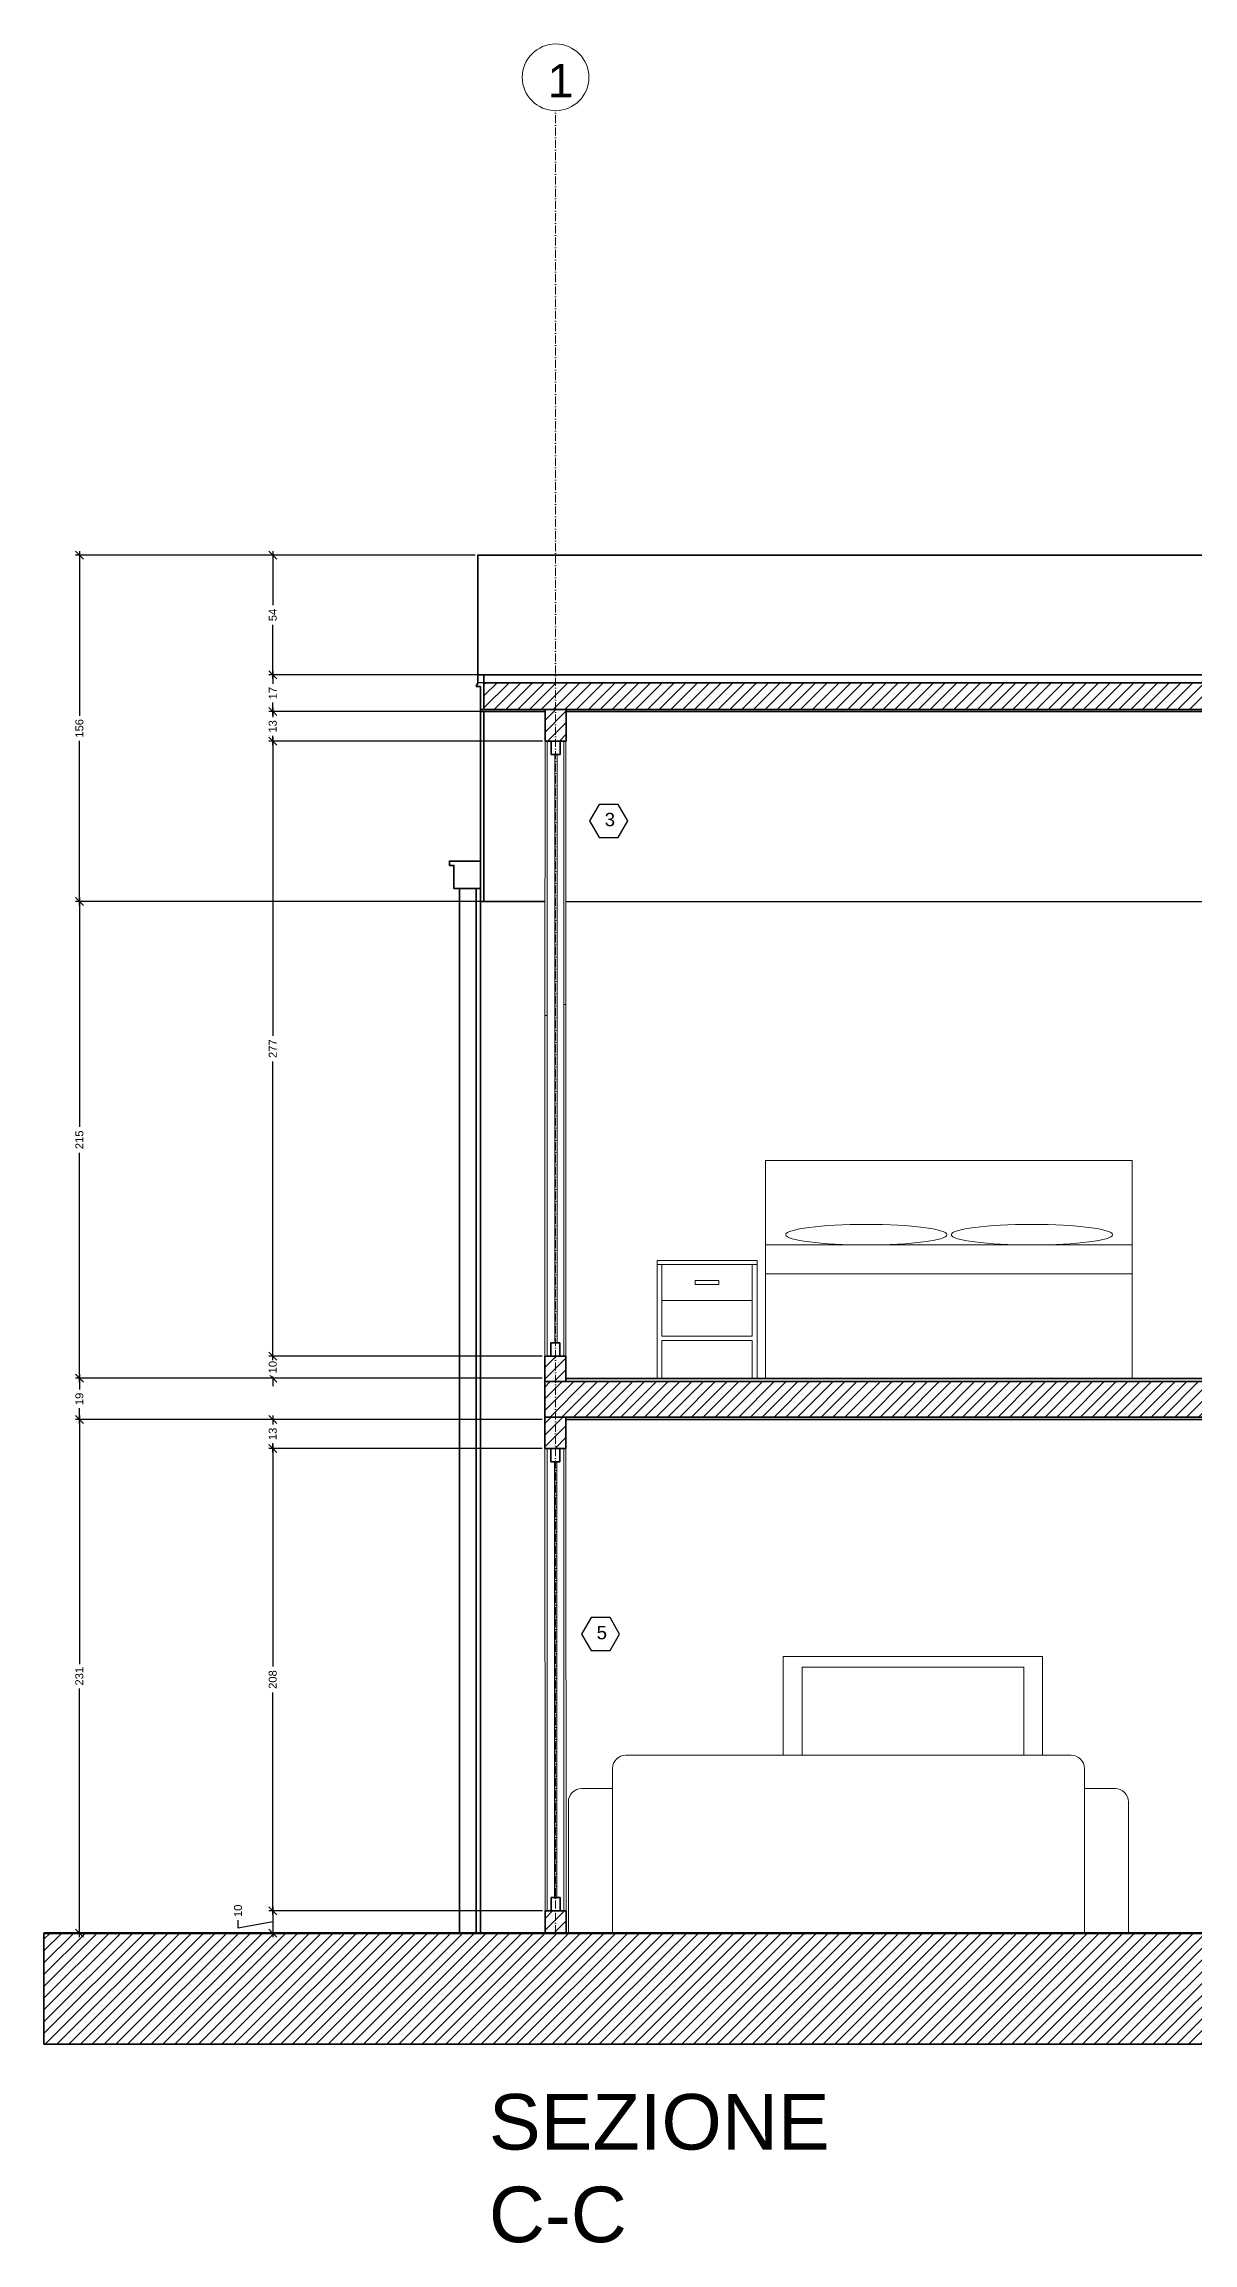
# Model space of a CAD drawing. Header units: inches. Extents: x 1080 to 7442, y 249 to 3242.
# Drawn here: x 3697 to 4214, y 255 to 1244 of the extents above; entities that cross this region are included whole.
import ezdxf

# ---------------------------------------------------------------- set-up
doc = ezdxf.new("R2010")
doc.units = ezdxf.units.IN
doc.header["$MEASUREMENT"] = 0
doc.linetypes.add('ACAD_ISO10W100', pattern=[18, 12, -3, 0, -3])
for name, color, linetype, lineweight in [('ARREDI', 8, 'Continuous', 18), ('CAMPITURE', 7, 'Continuous', 25), ('INFISSI', 130, 'Continuous', 13), ('NUMERAZIONE', 30, 'Continuous', 25), ('quote nuove', 253, 'Continuous', 18), ('STRUTTURA', 7, 'Continuous', 35)]:
    doc.layers.add(name, color=color, linetype=linetype, lineweight=lineweight)
doc.styles.add('ARIAL', font='Arial.ttf')
doc.styles.get("Standard").update_dxf_attribs({"font": 'Arial.ttf'})
doc.dimstyles.new('TICK_36', dxfattribs={"dimtxt": 3.6, "dimasz": 3.6, "dimexe": 1.8, "dimexo": 1.2, "dimgap": 1.8, "dimtad": 0, "dimdec": 0, "dimzin": 0, "dimdsep": 46, "dimtxsty": 'ARIAL', "dimblk": 'OBLIQUE', "dimcen": 1.8, "dimdle": 1.8, "dimclrd": 256, "dimclrt": 256, "dimadec": 0, "dimazin": 0, "dimtfac": 1, "dimtdec": 0, "dimtmove": 1, "dimatfit": 3, "dimldrblk": 'OPEN90', "dimfxl": 1, "dimtfill": 1, "dimtolj": 1, "dimtzin": 0, "dimarcsym": 0})
pattern_1 = [(45, (829.7643, -1404.7164), (-2.6516504, 2.6516504), [])]

# ---------------------------------------------------------------- blocks, each defined once
blk = doc.blocks.new('_Oblique')
at = {"color": 0, "linetype": 'ByBlock', "lineweight": -2}
blk.add_line((-0.5, -0.5), (0.5, 0.5), dxfattribs=at)
blk = doc.blocks.new('*D87')
at = {"layer": 'quote nuove', "lineweight": -2, "transparency": 16777216}
for p, q in [((3800.1, 406.01), (3800.1, 392.41)), ((3784.49, 396.4), (3784.49, 400)), ((3800.1, 399.21), (3784.49, 396.4))]:
    blk.add_line(p, q, dxfattribs=at)
at = {"layer": 'quote nuove', "color": 0, "lineweight": -2, "transparency": 16777216}
for p, q in [((3921.41, 404.21), (3798.3, 404.21)), ((3921.41, 394.21), (3798.3, 394.21))]:
    blk.add_line(p, q, dxfattribs=at)
at = {"layer": 'quote nuove', "lineweight": -2, "transparency": 16777216, "xscale": 3.6, "yscale": 3.6, "zscale": 3.6}
for p, rotation in [((3800.1, 404.21), 90), ((3800.1, 394.21), 270)]:
    blk.add_blockref('_Oblique', p, dxfattribs=dict(at, rotation=rotation))
at = {"layer": 'quote nuove', "transparency": 16777216, "insert": (3784.49, 404.2), "char_height": 3.6, "attachment_point": 5, "rotation": 90, "style": 'ARIAL', "bg_fill": 3, "box_fill_scale": 1.25, "bg_fill_color": 256, "bg_fill_true_color": 13158600, "bg_fill_transparency": 0}
blk.add_mtext('\\A1;10', dxfattribs=at)
blk = doc.blocks.new('_Open90')
at = {"color": 0, "linetype": 'ByBlock', "lineweight": -2}
for p, q in [((0, 0), (-1, 0)), ((-0.5, 0.5), (0, 0)), ((0, 0), (-0.5, -0.5))]:
    blk.add_line(p, q, dxfattribs=at)
blk = doc.blocks.new('*D88')
at = {"layer": 'quote nuove', "lineweight": -2, "transparency": 16777216}
for p, q in [((3800.1, 614.01), (3800.1, 514.03)), ((3800.1, 402.41), (3800.1, 502.38))]:
    blk.add_line(p, q, dxfattribs=at)
at = {"layer": 'quote nuove', "color": 0, "lineweight": -2, "transparency": 16777216}
for p, q in [((3921.31, 612.21), (3798.3, 612.21)), ((3921.41, 404.21), (3798.3, 404.21))]:
    blk.add_line(p, q, dxfattribs=at)
at = {"layer": 'quote nuove', "lineweight": -2, "transparency": 16777216, "xscale": 3.6, "yscale": 3.6, "zscale": 3.6}
for p, rotation in [((3800.1, 612.21), 90), ((3800.1, 404.21), 270)]:
    blk.add_blockref('_Oblique', p, dxfattribs=dict(at, rotation=rotation))
at = {"layer": 'quote nuove', "transparency": 16777216, "insert": (3800.1, 508.21), "char_height": 3.6, "attachment_point": 5, "rotation": 90, "style": 'ARIAL', "bg_fill": 3, "box_fill_scale": 1.25, "bg_fill_color": 256, "bg_fill_true_color": 13158600, "bg_fill_transparency": 0}
blk.add_mtext('\\A1;208', dxfattribs=at)
blk = doc.blocks.new('*D67')
at = {"layer": 'quote nuove', "color": 0, "lineweight": -2, "transparency": 16777216}
for p, q in [((3921.31, 625.21), (3798.3, 625.21)), ((3921.31, 612.21), (3798.3, 612.21))]:
    blk.add_line(p, q, dxfattribs=at)
at = {"layer": 'quote nuove', "lineweight": -2, "transparency": 16777216}
for p, q in [((3800.1, 627.01), (3800.1, 622.91)), ((3800.1, 610.41), (3800.1, 614.5))]:
    blk.add_line(p, q, dxfattribs=at)
at = {"layer": 'quote nuove', "lineweight": -2, "transparency": 16777216, "xscale": 3.6, "yscale": 3.6, "zscale": 3.6}
for p, rotation in [((3800.1, 625.21), 90), ((3800.1, 612.21), 270)]:
    blk.add_blockref('_Oblique', p, dxfattribs=dict(at, rotation=rotation))
at = {"layer": 'quote nuove', "transparency": 16777216, "insert": (3800.1, 618.71), "char_height": 3.6, "attachment_point": 5, "rotation": 90, "style": 'ARIAL', "bg_fill": 3, "box_fill_scale": 1.25, "bg_fill_color": 256, "bg_fill_true_color": 13158600, "bg_fill_transparency": 0}
blk.add_mtext('\\A1;13', dxfattribs=at)
blk = doc.blocks.new('*D68')
at = {"layer": 'quote nuove', "color": 0, "lineweight": -2, "transparency": 16777216}
for p, q in [((3921.31, 653.71), (3798.3, 653.71)), ((3921.31, 643.71), (3798.3, 643.71))]:
    blk.add_line(p, q, dxfattribs=at)
at = {"layer": 'quote nuove', "lineweight": -2, "transparency": 16777216}
for p, q in [((3800.1, 653.71), (3800.1, 657.31)), ((3800.1, 653.71), (3800.1, 652.91)), ((3800.1, 643.71), (3800.1, 644.5)), ((3800.1, 643.71), (3800.1, 640.11))]:
    blk.add_line(p, q, dxfattribs=at)
at = {"layer": 'quote nuove', "lineweight": -2, "transparency": 16777216, "xscale": 3.6, "yscale": 3.6, "zscale": 3.6}
for p, rotation in [((3800.1, 653.71), 270), ((3800.1, 643.71), 90)]:
    blk.add_blockref('_Oblique', p, dxfattribs=dict(at, rotation=rotation))
at = {"layer": 'quote nuove', "transparency": 16777216, "insert": (3800.1, 648.71), "char_height": 3.6, "attachment_point": 5, "rotation": 90, "style": 'ARIAL', "bg_fill": 3, "box_fill_scale": 1.25, "bg_fill_color": 256, "bg_fill_true_color": 13158600, "bg_fill_transparency": 0}
blk.add_mtext('\\A1;10', dxfattribs=at)
blk = doc.blocks.new('*D89')
at = {"layer": 'quote nuove', "color": 0, "lineweight": -2, "transparency": 16777216}
for p, q in [((3921.31, 625.21), (3711.3, 625.21)), ((3921.41, 394.21), (3711.3, 394.21))]:
    blk.add_line(p, q, dxfattribs=at)
at = {"layer": 'quote nuove', "lineweight": -2, "transparency": 16777216}
for p, q in [((3713.1, 627.01), (3713.1, 515.19)), ((3713.1, 392.41), (3713.1, 504.22))]:
    blk.add_line(p, q, dxfattribs=at)
at = {"layer": 'quote nuove', "lineweight": -2, "transparency": 16777216, "xscale": 3.6, "yscale": 3.6, "zscale": 3.6}
for p, rotation in [((3713.1, 625.21), 90), ((3713.1, 394.21), 270)]:
    blk.add_blockref('_Oblique', p, dxfattribs=dict(at, rotation=rotation))
at = {"layer": 'quote nuove', "transparency": 16777216, "insert": (3713.1, 509.71), "char_height": 3.6, "attachment_point": 5, "rotation": 90, "style": 'ARIAL', "bg_fill": 3, "box_fill_scale": 1.25, "bg_fill_color": 256, "bg_fill_true_color": 13158600, "bg_fill_transparency": 0}
blk.add_mtext('\\A1;231', dxfattribs=at)
blk = doc.blocks.new('*D69')
at = {"layer": 'quote nuove', "color": 0, "lineweight": -2, "transparency": 16777216}
for p, q in [((3921.31, 643.71), (3711.3, 643.71)), ((3921.31, 625.21), (3711.3, 625.21))]:
    blk.add_line(p, q, dxfattribs=at)
at = {"layer": 'quote nuove', "lineweight": -2, "transparency": 16777216}
for p, q in [((3713.1, 645.51), (3713.1, 638.66)), ((3713.1, 623.41), (3713.1, 630.25))]:
    blk.add_line(p, q, dxfattribs=at)
at = {"layer": 'quote nuove', "lineweight": -2, "transparency": 16777216, "xscale": 3.6, "yscale": 3.6, "zscale": 3.6}
for p, rotation in [((3713.1, 643.71), 90), ((3713.1, 625.21), 270)]:
    blk.add_blockref('_Oblique', p, dxfattribs=dict(at, rotation=rotation))
at = {"layer": 'quote nuove', "transparency": 16777216, "insert": (3713.1, 634.46), "char_height": 3.6, "attachment_point": 5, "rotation": 90, "style": 'ARIAL', "bg_fill": 3, "box_fill_scale": 1.25, "bg_fill_color": 256, "bg_fill_true_color": 13158600, "bg_fill_transparency": 0}
blk.add_mtext('\\A1;19', dxfattribs=at)
blk = doc.blocks.new('*D90')
at = {"layer": 'quote nuove', "color": 0, "lineweight": -2, "transparency": 16777216}
for p, q in [((3921.4, 930.27), (3798.3, 930.27)), ((3921.31, 653.71), (3798.3, 653.71))]:
    blk.add_line(p, q, dxfattribs=at)
at = {"layer": 'quote nuove', "lineweight": -2, "transparency": 16777216}
for p, q in [((3800.1, 932.07), (3800.1, 797.82)), ((3800.1, 651.91), (3800.1, 786.16))]:
    blk.add_line(p, q, dxfattribs=at)
at = {"layer": 'quote nuove', "lineweight": -2, "transparency": 16777216, "xscale": 3.6, "yscale": 3.6, "zscale": 3.6}
for p, rotation in [((3800.1, 930.27), 90), ((3800.1, 653.71), 270)]:
    blk.add_blockref('_Oblique', p, dxfattribs=dict(at, rotation=rotation))
at = {"layer": 'quote nuove', "transparency": 16777216, "insert": (3800.1, 791.99), "char_height": 3.6, "attachment_point": 5, "rotation": 90, "style": 'ARIAL', "bg_fill": 3, "box_fill_scale": 1.25, "bg_fill_color": 256, "bg_fill_true_color": 13158600, "bg_fill_transparency": 0}
blk.add_mtext('\\A1;277', dxfattribs=at)
blk = doc.blocks.new('*D91')
at = {"layer": 'quote nuove', "color": 0, "lineweight": -2, "transparency": 16777216}
for p, q in [((3921.4, 943.61), (3798.3, 943.61)), ((3921.4, 930.27), (3798.3, 930.27))]:
    blk.add_line(p, q, dxfattribs=at)
at = {"layer": 'quote nuove', "lineweight": -2, "transparency": 16777216}
for p, q in [((3800.1, 945.41), (3800.1, 941.15)), ((3800.1, 928.47), (3800.1, 932.74))]:
    blk.add_line(p, q, dxfattribs=at)
at = {"layer": 'quote nuove', "lineweight": -2, "transparency": 16777216, "xscale": 3.6, "yscale": 3.6, "zscale": 3.6}
for p, rotation in [((3800.1, 943.61), 90), ((3800.1, 930.27), 270)]:
    blk.add_blockref('_Oblique', p, dxfattribs=dict(at, rotation=rotation))
at = {"layer": 'quote nuove', "transparency": 16777216, "insert": (3800.1, 936.94), "char_height": 3.6, "attachment_point": 5, "rotation": 90, "style": 'ARIAL', "bg_fill": 3, "box_fill_scale": 1.25, "bg_fill_color": 256, "bg_fill_true_color": 13158600, "bg_fill_transparency": 0}
blk.add_mtext('\\A1;13', dxfattribs=at)
blk = doc.blocks.new('*D92')
at = {"layer": 'quote nuove', "color": 0, "lineweight": -2, "transparency": 16777216}
for p, q in [((3921.25, 858.25), (3711.3, 858.25)), ((3921.31, 643.71), (3711.3, 643.71))]:
    blk.add_line(p, q, dxfattribs=at)
at = {"layer": 'quote nuove', "lineweight": -2, "transparency": 16777216}
for p, q in [((3713.1, 860.05), (3713.1, 756.8)), ((3713.1, 641.91), (3713.1, 745.15))]:
    blk.add_line(p, q, dxfattribs=at)
at = {"layer": 'quote nuove', "lineweight": -2, "transparency": 16777216, "xscale": 3.6, "yscale": 3.6, "zscale": 3.6}
for p, rotation in [((3713.1, 858.25), 90), ((3713.1, 643.71), 270)]:
    blk.add_blockref('_Oblique', p, dxfattribs=dict(at, rotation=rotation))
at = {"layer": 'quote nuove', "transparency": 16777216, "insert": (3713.1, 750.98), "char_height": 3.6, "attachment_point": 5, "rotation": 90, "style": 'ARIAL', "bg_fill": 3, "box_fill_scale": 1.25, "bg_fill_color": 256, "bg_fill_true_color": 13158600, "bg_fill_transparency": 0}
blk.add_mtext('\\A1;215', dxfattribs=at)
blk = doc.blocks.new('*D93')
at = {"layer": 'quote nuove', "color": 0, "lineweight": -2, "transparency": 16777216}
for p, q in [((3891.16, 1013.9), (3711.3, 1013.9)), ((3891.16, 858.25), (3711.3, 858.25))]:
    blk.add_line(p, q, dxfattribs=at)
at = {"layer": 'quote nuove', "lineweight": -2, "transparency": 16777216}
for p, q in [((3713.1, 1015.7), (3713.1, 941.68)), ((3713.1, 856.45), (3713.1, 930.47))]:
    blk.add_line(p, q, dxfattribs=at)
at = {"layer": 'quote nuove', "lineweight": -2, "transparency": 16777216, "xscale": 3.6, "yscale": 3.6, "zscale": 3.6}
for p, rotation in [((3713.1, 1013.9), 90), ((3713.1, 858.25), 270)]:
    blk.add_blockref('_Oblique', p, dxfattribs=dict(at, rotation=rotation))
at = {"layer": 'quote nuove', "transparency": 16777216, "insert": (3713.1, 936.07), "char_height": 3.6, "attachment_point": 5, "rotation": 90, "style": 'ARIAL', "bg_fill": 3, "box_fill_scale": 1.25, "bg_fill_color": 256, "bg_fill_true_color": 13158600, "bg_fill_transparency": 0}
blk.add_mtext('\\A1;156', dxfattribs=at)
blk = doc.blocks.new('*D94')
at = {"layer": 'quote nuove', "color": 0, "lineweight": -2, "transparency": 16777216}
for p, q in [((3893.91, 960.21), (3798.3, 960.21)), ((3893.91, 943.61), (3798.3, 943.61))]:
    blk.add_line(p, q, dxfattribs=at)
at = {"layer": 'quote nuove', "lineweight": -2, "transparency": 16777216}
for p, q in [((3800.1, 962.01), (3800.1, 956.12)), ((3800.1, 941.81), (3800.1, 947.71))]:
    blk.add_line(p, q, dxfattribs=at)
at = {"layer": 'quote nuove', "lineweight": -2, "transparency": 16777216, "xscale": 3.6, "yscale": 3.6, "zscale": 3.6}
for p, rotation in [((3800.1, 960.21), 90), ((3800.1, 943.61), 270)]:
    blk.add_blockref('_Oblique', p, dxfattribs=dict(at, rotation=rotation))
at = {"layer": 'quote nuove', "transparency": 16777216, "insert": (3800.1, 951.91), "char_height": 3.6, "attachment_point": 5, "rotation": 90, "style": 'ARIAL', "bg_fill": 3, "box_fill_scale": 1.25, "bg_fill_color": 256, "bg_fill_true_color": 13158600, "bg_fill_transparency": 0}
blk.add_mtext('\\A1;17', dxfattribs=at)
blk = doc.blocks.new('*D95')
at = {"layer": 'quote nuove', "color": 0, "lineweight": -2, "transparency": 16777216}
for p, q in [((3891.16, 1013.9), (3798.3, 1013.9)), ((3891.16, 960.21), (3798.3, 960.21))]:
    blk.add_line(p, q, dxfattribs=at)
at = {"layer": 'quote nuove', "lineweight": -2, "transparency": 16777216}
for p, q in [((3800.1, 1015.7), (3800.1, 991.41)), ((3800.1, 958.41), (3800.1, 982.7))]:
    blk.add_line(p, q, dxfattribs=at)
at = {"layer": 'quote nuove', "lineweight": -2, "transparency": 16777216, "xscale": 3.6, "yscale": 3.6, "zscale": 3.6}
for p, rotation in [((3800.1, 1013.9), 90), ((3800.1, 960.21), 270)]:
    blk.add_blockref('_Oblique', p, dxfattribs=dict(at, rotation=rotation))
at = {"layer": 'quote nuove', "transparency": 16777216, "insert": (3800.1, 987.06), "char_height": 3.6, "attachment_point": 5, "rotation": 90, "style": 'ARIAL', "bg_fill": 3, "box_fill_scale": 1.25, "bg_fill_color": 256, "bg_fill_true_color": 13158600, "bg_fill_transparency": 0}
blk.add_mtext('\\A1;54', dxfattribs=at)

msp = doc.modelspace()

# ---------------------------------------------------------------- hatches: boundary and pattern name
at = {"layer": 'CAMPITURE'}
h = msp.add_hatch(dxfattribs=at)
h.set_pattern_fill('ANSI31', color=0, scale=30)
h.set_pattern_definition([(45, (5037.572, -1412.3828), (-2.6516504, 2.6516504), [])])
h.paths.add_polyline_path([(3895.11, 956.61), (3895.12, 944.61), (4651.81, 944.61), (4651.81, 956.61)])
h = msp.add_hatch(dxfattribs=at)
h.set_pattern_fill('ANSI31', color=0, scale=30)
h.set_pattern_definition([(45, (-416.181, 7.6664), (-2.6516504, 2.6516504), [])])
h.paths.add_polyline_path([(4624.41, 944.61), (4614.91, 944.61), (4614.91, 930.27), (4624.41, 930.27)])
h.paths.add_polyline_path([(3932.01, 626.21), (3922.51, 626.21), (3922.51, 612.21), (3932.01, 612.21)])
h.paths.add_polyline_path([(3932.11, 404.21), (3922.61, 404.21), (3922.61, 394.21), (3932.11, 394.21)])
h = msp.add_hatch(dxfattribs=at)
h.set_pattern_fill('ANSI31', color=256, scale=30)
h.set_pattern_definition([(45, (829.7644, -1453.0727), (-2.6516504, 2.6516504), [])])
h.paths.add_polyline_path([(3922.6, 930.27), (3932.01, 930.27), (3932.01, 944.61), (3922.6, 944.61)])
h = msp.add_hatch(dxfattribs=at)
h.set_pattern_fill('ANSI31', color=0, scale=30)
h.set_pattern_definition(pattern_1)
h.paths.add_polyline_path([(3932.01, 653.71), (3922.51, 653.71), (3922.51, 642.21), (3932.01, 642.21)])
h = msp.add_hatch(dxfattribs=at)
h.set_pattern_fill('ANSI31', color=0, scale=30)
h.paths.add_polyline_path([(4624.41, 642.21), (3922.51, 642.21), (3922.51, 626.21), (4624.41, 626.21)])
at = {"layer": 'INFISSI'}
h = msp.add_hatch(color=4, dxfattribs=at)
h.dxf.hatch_style = 1
h.paths.add_polyline_path([(3927.91, 606.21), (3926.91, 606.21), (3926.91, 410.21), (3927.91, 410.21)])

# ---------------------------------------------------------------- linework, layer by layer
msp.add_line((3895.11, 956.61), (3892.36, 956.61))
at = {"layer": 'ARREDI'}
for p, q in [((4021.72, 643.71), (4021.72, 741.71)), ((4186.72, 741.71), (4021.72, 741.71)), ((4186.72, 643.71), (4186.72, 741.71)), ((4021.72, 690.71), (4021.72, 703.71)), ((4021.72, 703.71), (4186.72, 703.71)), ((4186.72, 703.71), (4186.72, 690.71)), ((4186.72, 703.71), (4186.72, 643.71)), ((3972.98, 643.71), (3972.98, 696.71)), ((3972.98, 696.71), (4017.98, 696.71)), ((4021.72, 696.71), (4021.72, 643.71)), ((4021.72, 643.71), (4021.72, 690.71)), ((4021.72, 690.71), (4186.72, 690.71)), ((4186.72, 690.71), (4186.72, 643.71)), ((4186.72, 643.71), (4021.72, 643.71)), ((4029.77, 518.65), (4146.46, 518.65)), ((4029.77, 474.21), (4029.77, 518.65)), ((4146.46, 518.65), (4146.46, 474.21)), ((4038.22, 513.83), (4138.01, 513.83)), ((4038.22, 474.21), (4038.22, 513.83)), ((4138.01, 513.83), (4138.01, 474.21)), ((3952.94, 459.21), (3952.94, 468.21)), ((4159.28, 474.21), (3958.94, 474.21)), ((4165.28, 459.21), (4165.28, 468.21))]:
    msp.add_line(p, q, dxfattribs=at)
for points in [[(3972.98, 696.71), (4017.98, 696.71), (4017.98, 694.88), (3972.98, 694.88)], [(3975.13, 694.88), (4015.83, 694.88), (4015.83, 678.69), (3975.13, 678.69)], [(3990.18, 687.71), (4000.78, 687.71), (4000.78, 685.86), (3990.18, 685.86)]]:
    msp.add_lwpolyline(points, close=True, dxfattribs=at)
for points in [[(3975.1, 660.78), (3975.1, 643.71), (3972.98, 643.71), (3972.98, 694.88), (3975.1, 694.88), (3975.1, 662.61)], [(4015.83, 662.61), (4015.83, 694.88), (4017.98, 694.88), (4017.98, 643.71), (4015.83, 643.71), (4015.83, 660.78)], [(3972.98, 660.78), (3972.98, 662.61)], [(3975.1, 662.61), (4015.83, 662.61)], [(4015.83, 660.78), (3975.1, 660.78)]]:
    msp.add_lwpolyline(points, dxfattribs=at)
msp.add_lwpolyline([(3933.11, 394.21), (3952.94, 394.21), (3952.94, 459.21), (3939.11, 459.21, 0.414214), (3933.11, 453.21), (3933.11, 394.21)], format="xyb", dxfattribs=at)
msp.add_lwpolyline([(4165.28, 394.21), (4185.11, 394.21), (4185.11, 453.21, 0.414214), (4179.11, 459.21), (4165.28, 459.21)], format="xyb", close=True, dxfattribs=at)
for centre, start, end in [((3958.94, 468.21), 90, 180), ((4159.28, 468.21), 0, 90)]:
    msp.add_arc(centre, 6, start, end, dxfattribs=at)
for centre in [(4067.15, 708.32), (4141.61, 708.32)]:
    msp.add_ellipse(centre, major_axis=(36.26, 0), ratio=0.127172, dxfattribs=at)
at = {"layer": 'INFISSI'}
for p, q in [((3931.01, 653.71), (3931.01, 930.27)), ((3927.01, 659.71), (3927.01, 924.27)), ((3928.01, 659.71), (3928.01, 924.27)), ((3932.01, 643.71), (3932.01, 860.21)), ((3923.61, 404.21), (3923.51, 612.21)), ((3926.91, 410.21), (3926.91, 606.21)), ((3927.91, 410.21), (3927.91, 606.21))]:
    msp.add_line(p, q, dxfattribs=at)
for points in [[(3923.51, 806.85), (3922.51, 806.85), (3922.6, 930.27)], [(3923.51, 811.85), (3923.51, 930.27)], [(3931.01, 811.85), (3932.01, 811.85), (3932.01, 930.27)], [(3923.51, 653.71), (3923.51, 860.21)], [(3922.61, 404.21), (3922.61, 404.21), (3922.51, 627.87)], [(3931.11, 404.21), (3931.11, 612.21)], [(3932.01, 612.21), (3932.11, 404.21)]]:
    msp.add_lwpolyline(points, dxfattribs=at)
msp.add_lwpolyline([(3926.91, 606.21), (3927.91, 606.21), (3927.91, 410.21), (3926.91, 410.21)], close=True, dxfattribs=at)
at = {"layer": 'NUMERAZIONE'}
for points in [[(3959.77, 894.43), (3955.49, 901.83), (3946.94, 901.83), (3942.67, 894.43), (3946.94, 887.02), (3955.49, 887.02)], [(3956.13, 528.67), (3951.86, 536.08), (3943.31, 536.08), (3939.03, 528.67), (3943.31, 521.27), (3951.86, 521.27)]]:
    msp.add_lwpolyline(points, close=True, dxfattribs=at)
at = {"layer": 'quote nuove', "color": 253, "lineweight": 0}
msp.add_circle((3927.36, 1228.9), 15, dxfattribs=at)
at = {"layer": 'STRUTTURA'}
for p, q in [((3892.36, 962.39), (3892.36, 956.61)), ((3895.12, 944.61), (3895.11, 960.21)), ((3892.36, 956.61), (3891.61, 954.89)), ((3891.61, 954.89), (3893.61, 954.89)), ((3893.61, 943.11), (3893.61, 954.89)), ((3922.51, 944.61), (3893.61, 944.61)), ((3922.6, 943.61), (3893.61, 943.61)), ((3930.01, 944.61), (3922.51, 944.61)), ((3922.51, 944.61), (4271.21, 944.61)), ((3932.03, 943.61), (4211.13, 943.61)), ((4211.13, 943.61), (4282.54, 943.61)), ((3932.03, 930.27), (3922.6, 930.27)), ((3925.35, 930.27), (3929.35, 930.27)), ((3925.35, 924.27), (3925.35, 930.27)), ((3929.35, 930.27), (3929.35, 924.27)), ((3925.35, 924.27), (3929.35, 924.27)), ((3893.61, 858.53), (3893.61, 394.21)), ((3922.55, 858.25), (3893.61, 858.24)), ((3932.01, 858.24), (4329.81, 857.95)), ((3932.01, 653.71), (3922.51, 653.71)), ((3922.51, 653.71), (3922.51, 642.21)), ((3925.26, 659.71), (3929.26, 659.71)), ((3925.26, 653.71), (3925.26, 659.71)), ((3925.26, 653.71), (3929.26, 653.71)), ((3926.76, 659.71), (3927.26, 659.71)), ((3927.01, 659.71), (3928.01, 659.71)), ((3927.26, 659.71), (3927.76, 659.71)), ((3929.26, 659.71), (3929.26, 653.71)), ((3932.01, 643.71), (3932.01, 653.71)), ((3922.51, 612.21), (3922.51, 625.21)), ((3932.01, 625.21), (3932.01, 612.21)), ((3932.01, 612.21), (3922.51, 612.21)), ((3925.26, 612.21), (3929.26, 612.21)), ((3925.26, 606.21), (3925.26, 612.21)), ((3925.26, 606.21), (3929.26, 606.21)), ((3929.26, 612.21), (3929.26, 606.21)), ((3925.36, 410.21), (3929.36, 410.21)), ((3925.36, 404.21), (3925.36, 410.21)), ((3926.86, 410.21), (3927.36, 410.21)), ((3927.11, 410.21), (3928.11, 410.21)), ((3927.36, 410.21), (3927.86, 410.21)), ((3929.36, 410.21), (3929.36, 404.21)), ((3932.11, 404.21), (3922.61, 404.21)), ((3922.61, 404.21), (3922.61, 394.21)), ((3925.36, 404.21), (3929.36, 404.21)), ((3932.11, 394.21), (3932.11, 404.21)), ((3922.61, 394.21), (3932.11, 394.21)), ((3924.61, 394.21), (4624.31, 394.21)), ((3933.11, 394.21), (4185.11, 394.21))]:
    msp.add_line(p, q, dxfattribs=at)
at = {"layer": 'STRUTTURA', "lineweight": 100}
for p, q in [((3697.17, 394.21), (4697.24, 394.21)), ((3962.12, 394.21), (3832.57, 394.21))]:
    msp.add_line(p, q, dxfattribs=at)
at = {"layer": 'STRUTTURA'}
for points in [[(3892.36, 962.39), (3892.36, 1013.9), (4654.56, 1013.9), (4654.56, 962.39)], [(3892.36, 960.21), (4654.56, 960.21)], [(3895.11, 956.61), (4654.56, 956.61)], [(3893.61, 943.11), (3893.61, 858.53)], [(3895.11, 943.61), (3895.11, 858.24)], [(3893.61, 876.38), (3879.61, 876.38), (3879.61, 874.38), (3881.61, 874.38), (3881.61, 864.01), (3893.61, 864.01)], [(3884.11, 394.21), (3884.11, 864.01)], [(3891.61, 864.01), (3891.61, 394.21)], [(3932.01, 643.7), (4614.81, 643.7)], [(3922.51, 642.21), (4623.41, 642.21)], [(3922.51, 626.21), (4624.41, 626.21)], [(3932.01, 625.21), (4313.9, 625.21)], [(3924.61, 394.21), (3936.61, 394.21)], [(3933.11, 394.21), (3936.11, 394.21)], [(3984.1, 394.21), (3981.1, 394.21)]]:
    msp.add_lwpolyline(points, dxfattribs=at)
for points in [[(3895.11, 956.61), (4651.81, 956.61), (4651.81, 944.61), (3895.11, 944.61)], [(3922.6, 930.27), (3932.03, 930.27), (3932.03, 944.61), (3922.6, 944.61)], [(3922.51, 642.21), (4624.41, 642.21), (4624.41, 626.21), (3922.51, 626.21)], [(3922.51, 626.21), (3932.01, 626.21), (3932.01, 612.21), (3922.51, 612.21)]]:
    msp.add_lwpolyline(points, close=True, dxfattribs=at)

# ---------------------------------------------------------------- texts
at = {"layer": 'NUMERAZIONE', "ltscale": 0.1, "char_height": 6, "attachment_point": 1}
for s, insert in [('3', (3949.44, 898.07)), ('5', (3945.81, 532.32))]:
    msp.add_mtext_dynamic_manual_height_columns(s, width=0.5819, gutter_width=12.5, heights=[0], dxfattribs=dict(at, insert=insert))
at = {"layer": 'quote nuove', "color": 253, "lineweight": 0, "insert": (3923.76, 1234.93), "char_height": 15, "attachment_point": 1}
msp.add_mtext_dynamic_manual_height_columns('1', width=15.1923, gutter_width=12.5, heights=[0], dxfattribs=at)
at = {"layer": 'STRUTTURA', "ltscale": 0.1, "insert": (3897.34, 321.8), "char_height": 25, "attachment_point": 1}
msp.add_mtext_dynamic_manual_height_columns('SEZIONE C-C', width=23.9932, gutter_width=12.5, heights=[0], dxfattribs=at)

# ---------------------------------------------------------------- next in the draw order: dimensions: what is measured, and where the dimension line sits
at = {"layer": 'quote nuove'}
dim = msp.add_linear_dim(base=(3800.1, 653.71), p1=(3922.51, 643.71), p2=(3922.51, 653.71), angle=90, dimstyle='TICK_36', dxfattribs=at)
dim.commit()
dim.dimension.update_dxf_attribs({"geometry": '*D68', "text_midpoint": (3800.1, 648.71)})
dim = msp.add_linear_dim(base=(3800.1, 394.21), p1=(3922.61, 404.21), p2=(3922.61, 394.21), angle=90, dimstyle='TICK_36', dxfattribs=at)
dim.commit()
dim.dimension.update_dxf_attribs({"geometry": '*D87', "text_midpoint": (3784.49, 401.8), "dimtype": 160})

# ---------------------------------------------------------------- next in the draw order: linework, layer by layer
at = {"layer": 'INFISSI'}
msp.add_line((3922.51, 653.71), (3922.51, 806.85), dxfattribs=at)

# ---------------------------------------------------------------- next in the draw order: dimensions: what is measured, and where the dimension line sits
at = {"layer": 'quote nuove'}
dim = msp.add_linear_dim(base=(3800.1, 612.21), p1=(3922.61, 404.21), p2=(3922.51, 612.21), angle=90, dimstyle='TICK_36', dxfattribs=at)
dim.commit()
dim.dimension.update_dxf_attribs({"geometry": '*D88', "text_midpoint": (3800.1, 508.21)})

# ---------------------------------------------------------------- next in the draw order: dimensions: what is measured, and where the dimension line sits
dim = msp.add_linear_dim(base=(3800.1, 625.21), p1=(3922.51, 612.21), p2=(3922.51, 625.21), angle=90, dimstyle='TICK_36', dxfattribs=at)
dim.commit()
dim.dimension.update_dxf_attribs({"geometry": '*D67', "text_midpoint": (3800.1, 618.71)})

# ---------------------------------------------------------------- next in the draw order: dimensions: what is measured, and where the dimension line sits
dim = msp.add_linear_dim(base=(3713.1, 625.21), p1=(3922.61, 394.21), p2=(3922.51, 625.21), angle=90, dimstyle='TICK_36', dxfattribs=at)
dim.commit()
dim.dimension.update_dxf_attribs({"geometry": '*D89', "text_midpoint": (3713.1, 509.71)})

# ---------------------------------------------------------------- next in the draw order: hatches: boundary and pattern name
at = {"layer": 'CAMPITURE'}
h = msp.add_hatch(dxfattribs=at)
h.set_pattern_fill('ANSI31', color=256, scale=30)
h.set_pattern_definition(pattern_1)
h.paths.add_polyline_path([(3697.17, 394.21), (3697.17, 344.21), (4745.76, 344.21), (4745.76, 394.21)])

# ---------------------------------------------------------------- next in the draw order: linework, layer by layer
at = {"layer": 'STRUTTURA'}
msp.add_lwpolyline([(3697.17, 394.21), (4745.76, 394.21), (4745.76, 344.21), (3697.17, 344.21)], close=True, dxfattribs=at)

# ---------------------------------------------------------------- next in the draw order: dimensions: what is measured, and where the dimension line sits
at = {"layer": 'quote nuove'}
dim = msp.add_linear_dim(base=(3713.1, 643.71), p1=(3922.51, 625.21), p2=(3922.51, 643.71), angle=90, text='19', dimstyle='TICK_36', dxfattribs=at)
dim.commit()
dim.dimension.update_dxf_attribs({"geometry": '*D69', "text_midpoint": (3713.1, 634.46)})

# ---------------------------------------------------------------- next in the draw order: linework, layer by layer
at = {"layer": 'STRUTTURA'}
msp.add_lwpolyline([(3932.01, 653.71), (3922.51, 653.71), (3922.51, 642.21), (3932.01, 642.21)], close=True, dxfattribs=at)

# ---------------------------------------------------------------- next in the draw order: dimensions: what is measured, and where the dimension line sits
at = {"layer": 'quote nuove'}
dim = msp.add_linear_dim(base=(3800.1, 653.71), p1=(3922.6, 930.27), p2=(3922.51, 653.71), angle=90, dimstyle='TICK_36', dxfattribs=at)
dim.commit()
dim.dimension.update_dxf_attribs({"geometry": '*D90', "text_midpoint": (3800.1, 791.99)})

# ---------------------------------------------------------------- next in the draw order: dimensions: what is measured, and where the dimension line sits
for base, p1, p2, picture, middle in [((3800.1, 930.27), (3922.6, 943.61), (3922.6, 930.27), '*D91', (3800.1, 936.94)), ((3713.1, 858.25), (3922.51, 643.71), (3922.45, 858.25), '*D92', (3713.1, 750.98))]:
    dim = msp.add_linear_dim(base=base, p1=p1, p2=p2, angle=90, dimstyle='TICK_36', dxfattribs=at)
    dim.commit()
    dim.dimension.update_dxf_attribs({"geometry": picture, "text_midpoint": middle})

# ---------------------------------------------------------------- next in the draw order: linework, layer by layer
at = {"layer": 'quote nuove', "color": 253, "linetype": 'ACAD_ISO10W100', "lineweight": 0, "ltscale": 0.3}
msp.add_line((3927.36, 394.21), (3927.36, 1213.9), dxfattribs=at)

# ---------------------------------------------------------------- next in the draw order: dimensions: what is measured, and where the dimension line sits
at = {"layer": 'quote nuove'}
dim = msp.add_linear_dim(base=(3713.1, 858.25), p1=(3892.36, 1013.9), p2=(3892.36, 858.25), angle=90, dimstyle='TICK_36', dxfattribs=at)
dim.commit()
dim.dimension.update_dxf_attribs({"geometry": '*D93', "text_midpoint": (3713.1, 936.07)})

# ---------------------------------------------------------------- next in the draw order: dimensions: what is measured, and where the dimension line sits
dim = msp.add_linear_dim(base=(3800.1, 943.61), p1=(3895.11, 960.21), p2=(3895.11, 943.61), angle=90, dimstyle='TICK_36', dxfattribs=at)
dim.commit()
dim.dimension.update_dxf_attribs({"geometry": '*D94', "text_midpoint": (3800.1, 951.91)})

# ---------------------------------------------------------------- next in the draw order: dimensions: what is measured, and where the dimension line sits
dim = msp.add_linear_dim(base=(3800.1, 960.21), p1=(3892.36, 1013.9), p2=(3892.36, 960.21), angle=90, dimstyle='TICK_36', dxfattribs=at)
dim.commit()
dim.dimension.update_dxf_attribs({"geometry": '*D95', "text_midpoint": (3800.1, 987.06)})

doc.saveas('drawing.dxf')
